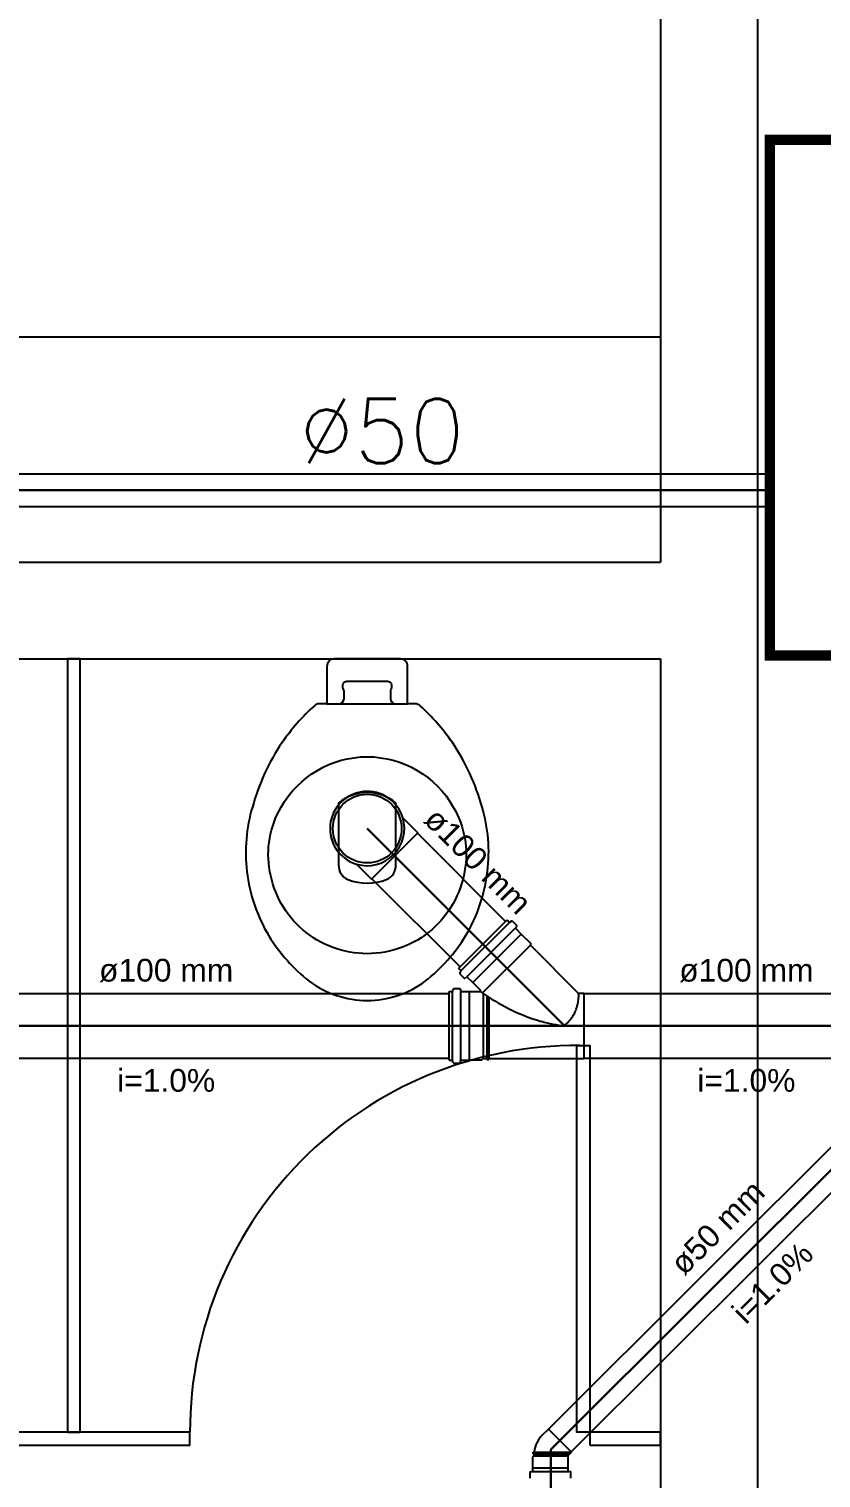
# Model space of a CAD drawing. Header units: millimetres. Extents: x 1111 to 1959, y -391 to -319.
# Drawn here: x 1416.33 to 1418.265, y -380.216 to -376.676 of the extents above; entities that cross this region are included whole.
import ezdxf
from ezdxf.enums import TextEntityAlignment as Align

# ---------------------------------------------------------------- set-up
doc = ezdxf.new("R2010")
doc.units = ezdxf.units.MM
for name, color, linetype in [('08', 8, 'Continuous'), ('ARQ-ALVENARIA', 4, 'Continuous'), ('ARQ-PENA-01', 1, 'Continuous'), ('CONEXAO_ESGOTO', 6, 'Continuous'), ('Texto-Tubos', 7, 'Continuous'), ('TigreCad', 2, 'Continuous')]:
    doc.layers.add(name, color=color, linetype=linetype)
doc.layers.add('TQ-Textos tubo', color=7, linetype='Continuous', lineweight=20)
doc.layers.add('TQ-Tubos detalhe', color=1, linetype='Continuous', lineweight=30)
doc.styles.add('ARIAL', font='arial.ttf', dxfattribs={"height": 2})
doc.styles.add('TCTUBOS-TXT', font='txt.shx')

# ---------------------------------------------------------------- blocks, each defined once
blk = doc.blocks.new('01')
at = {"layer": 'ARQ-ALVENARIA', "color": 8}
for p, q in [((1151.824, -324.2113), (1151.824, -331.3113)), ((1151.674, -325.4613), (1151.674, -328.4613)), ((1149.674, -328.4613), (1151.674, -328.4613)), ((1148.674, -328.6113), (1151.674, -328.6113)), ((1151.674, -328.6113), (1151.674, -331.1613)), ((1151.1565, -328.6813), (1151.2815, -328.6813))]:
    blk.add_line(p, q, dxfattribs=at)
for points in [[(1151.137, -328.6843, 0.059368), (1151.087, -328.7413, 0.082654), (1151.041, -328.8413, 0.104255), (1151.0325, -328.9413, 0.107708), (1151.0665, -329.0413, 0.088187), (1151.129, -329.1113, 0.163426), (1151.219, -329.1413, 0.163426), (1151.309, -329.1113, 0.088187), (1151.3715, -329.0413, 0.107708), (1151.4055, -328.9413, 0.104255), (1151.397, -328.8413, 0.082654), (1151.351, -328.7413, 0.059368), (1151.301, -328.6843, 0.207706), (1151.2934, -328.6813), (1151.2883, -328.6813), (1151.2815, -328.6813), (1151.2815, -328.6233, 0.402093), (1151.2705, -328.6113), (1151.2705, -328.6113), (1151.1675, -328.6113, 0.402093), (1151.1565, -328.6233), (1151.1565, -328.6813), (1151.1497, -328.6813), (1151.1445, -328.6813, 0.207706)], [(1151.219, -328.7633, -0.268395), (1151.3525, -328.8413, -0.179674), (1151.37, -328.9413, -0.170707), (1151.319, -329.0318, -0.179561), (1151.219, -329.0688, -0.179561), (1151.119, -329.0318, -0.170707), (1151.068, -328.9413, -0.179674), (1151.0855, -328.8413, -0.268395)], [(1151.189, -328.9538, 0.183333), (1151.249, -328.9538, 0.302776), (1151.2635, -328.9313), (1151.2635, -328.8353, 0.370787), (1151.1745, -328.8353), (1151.1745, -328.9313, 0.302776)]]:
    blk.add_lwpolyline(points, format="xyb", close=True, dxfattribs=at)
blk.add_lwpolyline([(1151.1753, -328.6813, 0.380199), (1151.183, -328.6733), (1151.183, -328.6623, 0.087349), (1151.182, -328.6583, -0.172037), (1151.1819, -328.6496, -0.102747), (1151.1833, -328.6476, -0.167994), (1151.1875, -328.6463), (1151.2505, -328.6463), (1151.2505, -328.6463, -0.167994), (1151.2546, -328.6476, -0.102747), (1151.256, -328.6496, -0.172037), (1151.256, -328.6583, 0.087349), (1151.255, -328.6623), (1151.255, -328.6733, 0.380199), (1151.2626, -328.6813)], format="xyb", dxfattribs=at)
at = {"layer": 'ARQ-PENA-01', "color": 8}
for points in [[(1150.754, -329.8113), (1150.774, -329.8113), (1150.774, -328.6113), (1150.754, -328.6113)], [(1151.564, -329.8113), (1151.544, -329.8113), (1151.544, -329.2113), (1151.564, -329.2113)], [(1150.664, -329.8313), (1150.944, -329.8313), (1150.944, -329.8113), (1150.664, -329.8113)], [(1151.564, -329.8313), (1151.674, -329.8313), (1151.674, -329.8113), (1151.564, -329.8113)]]:
    blk.add_lwpolyline(points, close=True, dxfattribs=at)
blk.add_arc((1151.544, -329.8113), 0.6, 88.0898, 180, dxfattribs=at)

msp = doc.modelspace()

# ---------------------------------------------------------------- linework, layer by layer
at = {"layer": '08'}
msp.add_line((1414.7229, -377.4277), (1417.8727, -377.4277), dxfattribs=at)
at = {"layer": 'CONEXAO_ESGOTO', "const_width": 0.0251, "flags": 128}
msp.add_lwpolyline([(1418.1398, -378.2065), (1419.3997, -378.2065), (1419.3997, -376.9466), (1418.1398, -376.9466), (1418.1398, -378.2065)], close=True, dxfattribs=at)
at = {"layer": 'CONEXAO_ESGOTO'}
for points in [[(1416.5393, -377.706, 0, 0, 0), (1416.6968, -377.706, 0.085, 0, 0), (1416.8858, -377.706, 0, 0, 0)], [(1416.8634, -378.971, 0, 0, 0), (1417.0209, -378.971, 0.085, 0, 0), (1417.2099, -378.971, 0, 0, 0)]]:
    msp.add_lwpolyline(points, format="xyseb", dxfattribs=at)
at = {"layer": 'TigreCad'}
for p, q in [((1416.0456, -377.7621), (1418.1417, -377.7621)), ((1416.0456, -377.842), (1418.1417, -377.842)), ((1417.243, -378.603), (1417.2794, -378.6395)), ((1417.1664, -378.7524), (1417.2794, -378.6395)), ((1417.2786, -378.6403), (1417.4943, -378.856)), ((1417.1299, -378.716), (1417.1664, -378.7524)), ((1417.1672, -378.7516), (1417.3829, -378.9673)), ((1417.3793, -378.9709), (1417.4979, -378.8524)), ((1417.4979, -378.8524), (1417.503, -378.8575)), ((1417.3852, -378.9768), (1417.5038, -378.8583)), ((1417.3994, -378.991), (1417.5179, -378.8725)), ((1417.5325, -378.887), (1417.414, -379.0055)), ((1417.5325, -378.8874), (1417.4144, -379.0055)), ((1417.5089, -378.8551), (1417.5049, -378.8575)), ((1417.5108, -378.8555), (1417.5215, -378.8662)), ((1417.5215, -378.8681), (1417.5187, -378.8713)), ((1417.5191, -378.8732), (1417.5325, -378.887)), ((1417.5325, -378.887), (1417.5325, -378.8874)), ((1417.5325, -378.8874), (1417.5546, -378.9095)), ((1417.5546, -378.9142), (1417.438, -379.0307)), ((1417.5546, -378.9095), (1417.5546, -378.9142)), ((1417.5546, -378.9142), (1417.6703, -379.0303)), ((1417.3793, -378.9709), (1417.3845, -378.976)), ((1417.3821, -378.9819), (1417.3845, -378.978)), ((1417.3825, -378.9839), (1417.3931, -378.9945)), ((1417.3951, -378.9945), (1417.3982, -378.9918)), ((1417.4002, -378.9922), (1417.414, -379.0055)), ((1417.3561, -379.1949), (1417.3561, -379.0272)), ((1417.3561, -379.0272), (1417.3632, -379.0272)), ((1417.3644, -379.1949), (1417.3644, -379.0272)), ((1417.366, -379.0213), (1417.3648, -379.026)), ((1417.3675, -379.0201), (1417.3821, -379.0201)), ((1417.3837, -379.0217), (1417.3841, -379.0256)), ((1417.3845, -379.1949), (1417.3845, -379.0272)), ((1417.3856, -379.0272), (1417.4049, -379.0272)), ((1417.4049, -379.0272), (1417.4053, -379.0276)), ((1417.4053, -379.0276), (1417.4309, -379.0276)), ((1417.4053, -379.0276), (1417.4053, -379.1945)), ((1417.414, -379.0055), (1417.4144, -379.0055)), ((1417.4144, -379.0055), (1417.4325, -379.0236)), ((1416.2679, -379.0323), (1417.3561, -379.0323)), ((1417.4396, -379.0319), (1417.4396, -379.191)), ((1417.4482, -379.0374), (1417.4482, -379.191)), ((1417.453, -379.041), (1417.453, -379.191)), ((1417.6723, -379.0311), (1417.6853, -379.0311)), ((1417.6851, -379.0323), (1418.4195, -379.0323)), ((1417.6853, -379.0311), (1417.6853, -379.191)), ((1416.2679, -379.1898), (1417.3561, -379.1898)), ((1417.3561, -379.1949), (1417.3632, -379.1949)), ((1417.366, -379.2008), (1417.3648, -379.1961)), ((1417.3675, -379.202), (1417.3821, -379.202)), ((1417.3837, -379.2004), (1417.3841, -379.1965)), ((1417.3856, -379.1949), (1417.4049, -379.1949)), ((1417.4049, -379.1949), (1417.4053, -379.1945)), ((1417.4053, -379.1945), (1417.4364, -379.1945)), ((1417.4364, -379.1945), (1417.4396, -379.191)), ((1417.4396, -379.191), (1417.4482, -379.191)), ((1417.4482, -379.191), (1417.4482, -379.1933)), ((1417.4482, -379.1933), (1417.453, -379.1933)), ((1417.453, -379.191), (1417.6853, -379.191)), ((1417.453, -379.191), (1417.453, -379.1933)), ((1417.6851, -379.1898), (1418.4196, -379.1898)), ((1417.5991, -380.0966), (1418.4608, -379.2358)), ((1417.6547, -380.1522), (1418.5165, -379.2915)), ((1417.5846, -380.11), (1417.5987, -380.0962)), ((1417.655, -380.1525), (1417.5987, -380.0962)), ((1417.5609, -380.1643), (1417.5641, -380.1616)), ((1417.5641, -380.1525), (1417.5617, -380.1529)), ((1417.5617, -380.1572), (1417.5617, -380.1529)), ((1417.5641, -380.1576), (1417.5617, -380.1572)), ((1417.5641, -380.1525), (1417.655, -380.1525)), ((1417.5641, -380.1616), (1417.5641, -380.1576)), ((1417.5641, -380.1576), (1417.6503, -380.1576)), ((1417.5641, -380.1616), (1417.646, -380.1616)), ((1417.646, -380.1616), (1417.655, -380.1525)), ((1417.5609, -380.1911), (1417.5609, -380.1643)), ((1417.5609, -380.1986), (1417.5609, -380.1911)), ((1417.5609, -380.1911), (1417.6468, -380.1911)), ((1417.6468, -380.1643), (1417.646, -380.1639)), ((1417.6468, -380.1911), (1417.6468, -380.1643)), ((1417.6468, -380.1986), (1417.6468, -380.1911)), ((1417.5539, -380.2159), (1417.5539, -380.2021)), ((1417.555, -380.2005), (1417.5594, -380.2002)), ((1417.5609, -380.2002), (1417.6468, -380.2002)), ((1417.6527, -380.2006), (1417.6484, -380.2002)), ((1417.6539, -380.2159), (1417.6539, -380.2021))]:
    msp.add_line(p, q, dxfattribs=at)
msp.add_circle((1417.1561, -378.6291), 0.0839, dxfattribs=at)
for centre, radius, start, end in [((1417.1561, -378.6291), 0.0908, 16.785, 253.215), ((1417.1561, -378.6291), 0.0908, 253.215, 16.785), ((1417.5042, -378.8563), 0.00157, 225, 300), ((1417.5097, -378.8567), 0.00157, 45, 120), ((1417.5199, -378.8725), 0.00157, 140, 225), ((1417.5203, -378.8669), 0.00157, 320, 45), ((1417.3837, -378.9827), 0.00157, 150, 225), ((1417.3833, -378.9772), 0.00157, 330, 45), ((1417.3939, -378.9933), 0.00157, 225, 310), ((1417.3994, -378.9929), 0.00157, 45, 130), ((1417.3632, -379.0256), 0.00157, 270, 345), ((1417.3675, -379.0217), 0.00157, 90, 165), ((1417.3821, -379.0217), 0.00157, 5, 90), ((1417.3856, -379.0256), 0.00157, 185, 270), ((1417.4309, -379.0252), 0.00236, 270, 45), ((1417.7191, -378.6331), 0.4871, 233.944, 242.26), ((1417.6723, -379.0288), 0.00236, 225, 270), ((1417.7191, -378.6331), 0.4871, 242.26, 253.567), ((1417.5668, -379.0331), 0.1066, 329.267, 345.897), ((1417.5923, -379.0394), 0.0804, 345.897, 5.0619), ((1417.5624, -379.0528), 0.1117, 10.5707, 11.2784), ((1417.6664, -378.8134), 0.2989, 253.538, 264.586), ((1417.5632, -379.0248), 0.114, 310.978, 326.696), ((1417.3632, -379.1965), 0.00157, 15, 90), ((1417.3675, -379.2004), 0.00157, 195, 270), ((1417.3821, -379.2004), 0.00157, 270, 355), ((1417.3856, -379.1965), 0.00157, 90, 175), ((1417.6377, -380.1624), 0.0745, 135.444, 172.398), ((1417.6472, -380.1628), 0.00157, 135, 225), ((1417.5594, -380.1986), 0.00157, 275, 360), ((1417.6484, -380.1986), 0.00157, 180, 265), ((1417.5554, -380.2021), 0.00157, 95, 180), ((1417.6523, -380.2021), 0.00157, 360, 85)]:
    msp.add_arc(centre, radius, start, end, dxfattribs=at)
at = {"layer": 'TQ-Tubos detalhe'}
for p, q in [((1415.1249, -377.8021), (1418.1417, -377.8021)), ((1417.1561, -378.6291), (1417.638, -379.1111)), ((1416.2206, -379.1111), (1417.6378, -379.111)), ((1417.605, -380.1463), (1418.6415, -379.111)), ((1417.6378, -379.111), (1418.6412, -379.111)), ((1417.6038, -382.0501), (1417.605, -380.1463))]:
    msp.add_line(p, q, dxfattribs=at)

# ---------------------------------------------------------------- block references
at = {"xscale": 1.574902874475, "yscale": 1.574902874475, "zscale": 1.574902874475}
msp.add_blockref('01', (-395.9019, 139.3166), dxfattribs=at)

# ---------------------------------------------------------------- texts
at = {"layer": 'Texto-Tubos', "style": 'TCTUBOS-TXT'}
msp.add_text('%%C50', height=0.15749, dxfattribs=at).set_placement((1417.1921, -377.7366), align=Align.CENTER)
at = {"layer": 'TQ-Textos tubo', "char_height": 0.05559, "attachment_point": 8, "line_spacing_factor": 0.798, "style": 'ARIAL'}
for s, insert, width, rotation in [('ø100 mm', (1417.4061, -378.7284), 0.46699, 314.9999), ('ø50 mm', (1418.0319, -379.6241), 0.400277, 44.9657), ('i=1.0%', (1418.1661, -379.7588), 0.400277, 44.9657)]:
    msp.add_mtext(s, dxfattribs=dict(at, insert=insert, width=width, rotation=rotation))
for s, insert, width in [('ø100 mm', (1416.6651, -379.0045), 0.46699), ('ø100 mm', (1418.0823, -379.0045), 0.46699), ('i=1.0%', (1416.6651, -379.273), 0.400277), ('i=1.0%', (1418.0823, -379.273), 0.400277)]:
    msp.add_mtext(s, dxfattribs=dict(at, insert=insert, width=width))

doc.saveas('drawing.dxf')
